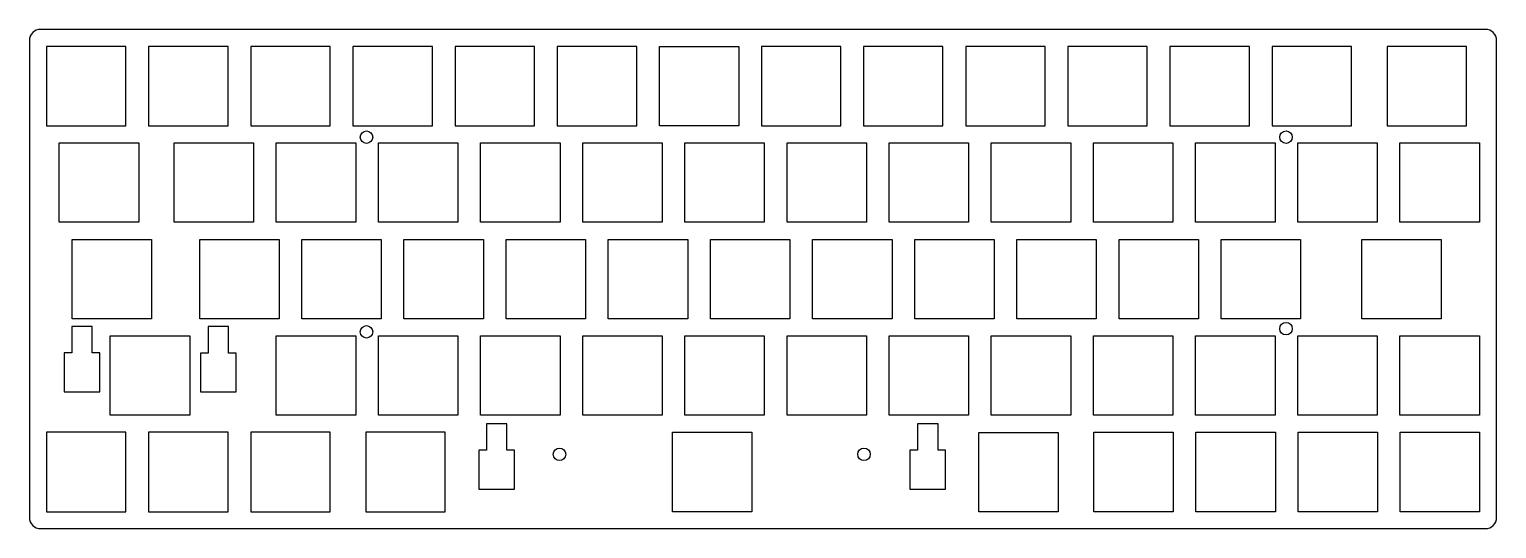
# Model space of a CAD drawing. Header units: millimetres. Extents: x 18 to 277, y -119 to -31.
import ezdxf

# ---------------------------------------------------------------- set-up
doc = ezdxf.new("R2010")
doc.units = ezdxf.units.MM
doc.layers.get('0').update_dxf_attribs({"linetype": 'CONTINUOUS'})

msp = doc.modelspace()

# ---------------------------------------------------------------- linework, layer by layer
msp.add_lwpolyline([(17.9897, -32.858), (17.9897, -116.858, 0.41421356), (19.9897, -118.858), (274.558, -118.858, 0.41421356), (276.558, -116.858), (276.558, -32.858, 0.41421356), (274.558, -30.858), (19.9897, -30.858, 0.41421356)], format="xyb", close=True)
for points in [[(21.0085, -33.87), (21.0085, -47.87), (35.0085, -47.87), (35.0085, -33.87)], [(39.0085, -47.87), (53.0085, -47.87), (53.0085, -33.87), (39.0085, -33.87)], [(57.0085, -47.87), (71.0085, -47.87), (71.0085, -33.87), (57.0085, -33.87)], [(75.0085, -47.87), (89.0085, -47.87), (89.0085, -33.87), (75.0085, -33.87)], [(93.0085, -33.87), (93.0085, -47.87), (107.008, -47.87), (107.008, -33.87)], [(111.015, -33.87), (111.015, -47.87), (125.015, -47.87), (125.015, -33.87)], [(143.015, -47.87), (129.015, -47.87), (129.015, -33.87), (143.015, -33.87)], [(160.99, -47.87), (160.99, -33.87), (146.99, -33.87), (146.99, -47.87)], [(178.985, -47.8625), (178.985, -33.8625), (164.985, -33.8625), (164.985, -47.8625)], [(196.99, -33.87), (182.99, -33.87), (182.99, -47.87), (196.99, -47.87)], [(214.99, -47.87), (214.99, -33.87), (200.99, -33.87), (200.99, -47.87)], [(218.99, -47.87), (232.99, -47.87), (232.99, -33.87), (218.99, -33.87)], [(250.99, -47.87), (250.99, -33.87), (236.99, -33.87), (236.99, -47.87)], [(271.24, -47.87), (271.24, -33.87), (257.24, -33.87), (257.24, -47.87)], [(37.2585, -50.87), (37.2585, -64.87), (23.2585, -64.87), (23.2585, -50.87)], [(43.5085, -64.87), (43.5085, -50.87), (57.5085, -50.87), (57.5085, -64.87)], [(75.5085, -50.87), (75.5085, -64.87), (61.5085, -64.87), (61.5085, -50.87)], [(93.5085, -50.87), (93.5085, -64.87), (79.5085, -64.87), (79.5085, -50.87)], [(111.5085, -50.87), (111.5085, -64.87), (97.5085, -64.87), (97.5085, -50.87)], [(129.5085, -50.87), (129.5085, -64.87), (115.5085, -64.87), (115.5085, -50.87)], [(133.5085, -50.87), (147.5085, -50.87), (147.5085, -64.87), (133.5085, -64.87)], [(151.5085, -50.87), (165.5085, -50.87), (165.5085, -64.87), (151.5085, -64.87)], [(169.5085, -50.87), (183.5085, -50.87), (183.5085, -64.87), (169.5085, -64.87)], [(201.5085, -64.87), (187.5085, -64.87), (187.5085, -50.87), (201.5085, -50.87)], [(205.5085, -64.87), (205.5085, -50.87), (219.5085, -50.87), (219.5085, -64.87)], [(223.5085, -50.87), (237.5085, -50.87), (237.5085, -64.87), (223.5085, -64.87)], [(255.5085, -50.87), (255.5085, -64.87), (241.5085, -64.87), (241.5085, -50.87)], [(273.5085, -50.87), (273.5085, -64.87), (259.5085, -64.87), (259.5085, -50.87)], [(39.5085, -67.87), (39.5085, -81.87), (25.5085, -81.87), (25.5085, -67.87)], [(62.0085, -67.87), (62.0085, -81.87), (48.0085, -81.87), (48.0085, -67.87)], [(66.0085, -81.87), (66.0085, -67.87), (80.0085, -67.87), (80.0085, -81.87)], [(84.0085, -81.87), (84.0085, -67.87), (98.0085, -67.87), (98.0085, -81.87)], [(102.0085, -81.87), (102.0085, -67.87), (116.0085, -67.87), (116.0085, -81.87)], [(134.0085, -81.87), (120.0085, -81.87), (120.0085, -67.87), (134.0085, -67.87)], [(138.0085, -81.87), (138.0085, -67.87), (152.0085, -67.87), (152.0085, -81.87)], [(156.0085, -67.87), (170.0085, -67.87), (170.0085, -81.87), (156.0085, -81.87)], [(174.0085, -67.87), (188.0085, -67.87), (188.0085, -81.87), (174.0085, -81.87)], [(192.0085, -81.87), (192.0085, -67.87), (206.0085, -67.87), (206.0085, -81.87)], [(224.0085, -81.87), (210.0085, -81.87), (210.0085, -67.87), (224.0085, -67.87)], [(228.0085, -67.87), (242.0085, -67.87), (242.0085, -81.87), (228.0085, -81.87)], [(266.783, -67.87), (266.783, -81.87), (252.783, -81.87), (252.783, -67.87)], [(24.1047, -94.7275), (30.4047, -94.7275), (30.4047, -87.8775), (29.0547, -87.8775), (29.0547, -83.2275), (25.4547, -83.2275), (25.4547, -87.8775), (24.1047, -87.8775)], [(46.2585, -84.87), (46.2585, -98.87), (32.2585, -98.87), (32.2585, -84.87)], [(48.1297, -94.7525), (54.4297, -94.7525), (54.4297, -87.9025), (53.0797, -87.9025), (53.0797, -83.2525), (49.4797, -83.2525), (49.4797, -87.9025), (48.1297, -87.9025)], [(75.5085, -84.87), (75.5085, -98.87), (61.5085, -98.87), (61.5085, -84.87)], [(93.5085, -98.87), (79.5085, -98.87), (79.5085, -84.87), (93.5085, -84.87)], [(97.5085, -98.87), (97.5085, -84.87), (111.5085, -84.87), (111.5085, -98.87)], [(129.5085, -98.87), (115.5085, -98.87), (115.5085, -84.87), (129.5085, -84.87)], [(147.5085, -98.87), (133.5085, -98.87), (133.5085, -84.87), (147.5085, -84.87)], [(165.5085, -98.87), (151.5085, -98.87), (151.5085, -84.87), (165.5085, -84.87)], [(169.5085, -98.87), (169.5085, -84.87), (183.5085, -84.87), (183.5085, -98.87)], [(187.5085, -84.87), (201.5085, -84.87), (201.5085, -98.87), (187.5085, -98.87)], [(219.5085, -84.87), (219.5085, -98.87), (205.5085, -98.87), (205.5085, -84.87)], [(237.5085, -84.87), (237.5085, -98.87), (223.5085, -98.87), (223.5085, -84.87)], [(241.5085, -84.87), (255.5085, -84.87), (255.5085, -98.87), (241.5085, -98.87)], [(273.5085, -98.87), (259.5085, -98.87), (259.5085, -84.87), (273.5085, -84.87)], [(97.1885, -111.895), (103.4885, -111.895), (103.4885, -105.045), (102.1385, -105.045), (102.1385, -100.395), (98.5385, -100.395), (98.5385, -105.045), (97.1885, -105.045)], [(173.163, -105.045), (173.163, -111.895), (179.463, -111.895), (179.463, -105.045), (178.113, -105.045), (178.113, -100.395), (174.513, -100.395), (174.513, -105.045)], [(35.0085, -101.87), (21.0085, -101.87), (21.0085, -115.87), (35.0085, -115.87)], [(39.0085, -115.87), (53.0085, -115.87), (53.0085, -101.87), (39.0085, -101.87)], [(71.0085, -101.87), (57.0085, -101.87), (57.0085, -115.87), (71.0085, -115.87)], [(77.2585, -115.87), (91.2585, -115.87), (91.2585, -101.87), (77.2585, -101.87)], [(131.308, -101.87), (145.308, -101.87), (145.308, -115.87), (131.308, -115.87)], [(199.308, -101.895), (199.308, -115.895), (185.308, -115.895), (185.308, -101.895)], [(219.558, -115.87), (205.558, -115.87), (205.558, -101.87), (219.558, -101.87)], [(237.558, -101.87), (237.558, -115.87), (223.558, -115.87), (223.558, -101.87)], [(255.558, -115.87), (241.558, -115.87), (241.558, -101.87), (255.558, -101.87)], [(273.558, -101.87), (273.558, -115.87), (259.558, -115.87), (259.558, -101.87)]]:
    msp.add_lwpolyline(points, close=True)
for centre in [(77.4147, -49.87), (239.446, -49.87), (239.446, -83.62), (77.4147, -84.1825), (111.415, -105.7495), (165.071, -105.75)]:
    msp.add_circle(centre, 1.1)

doc.saveas('drawing.dxf')
